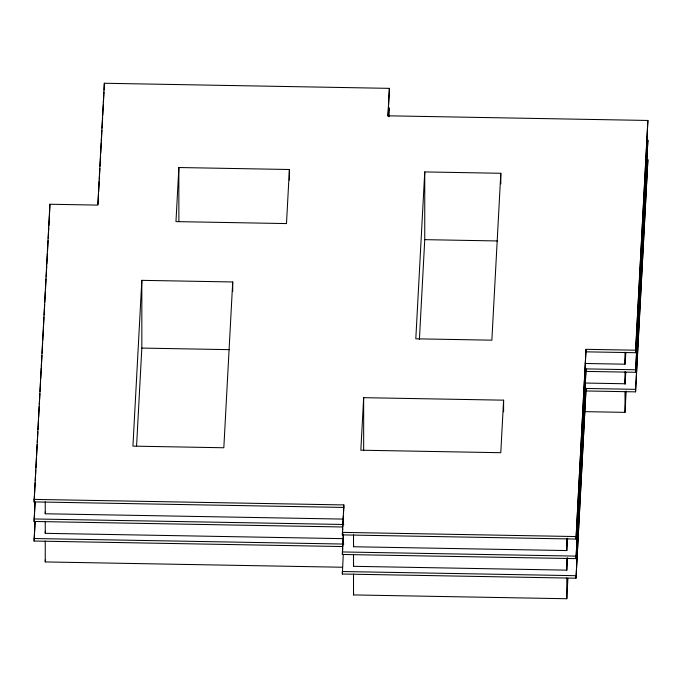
<?xml version="1.0" encoding="UTF-8"?>
<svg xmlns="http://www.w3.org/2000/svg" width="682" height="682" viewBox="0 0 682 682"><rect width="100%" height="100%" fill="white"/><g stroke="black" fill="none" stroke-linecap="round" stroke-linejoin="round"><path stroke-width="1.02" d="M34.1 499.394L343.83 504.927L343.83 507.434L34.1 501.901L49.914 204.25L97.807 205.103L104.337 83.264L389.396 88.353L388.041 116.213M34.1 501.901L34.441 495.533M34.552 493.41L35.123 482.788M35.234 480.665L35.805 470.051M35.924 467.929L36.487 457.315M36.606 455.184L37.169 444.57M37.288 442.447L37.851 431.834M37.97 429.711L38.542 419.089M38.652 416.966L39.224 406.353M39.334 404.23L39.906 393.608M40.016 391.485L40.588 380.871M40.698 378.749L41.27 368.135M41.38 366.012L41.952 355.39M42.062 353.267L42.634 342.654M42.744 340.531L43.316 329.909M43.426 327.786L43.998 317.173M44.117 315.05L44.68 304.436M44.799 302.305L45.362 291.691M45.481 289.569L46.044 278.955M46.163 276.832L46.734 266.21M46.845 264.087L47.416 253.474M47.527 251.351L48.098 240.729M48.209 238.606L48.78 227.993M48.891 225.87L49.462 215.256M49.573 213.134L49.914 204.25M342.765 526.981L34.1 521.466L35.012 501.969M34.1 521.466L34.441 515.098M34.552 512.975L35.123 502.361M342.765 546.546L34.1 541.039L35.012 521.542M34.1 541.039L34.441 534.662M34.552 532.54L35.123 521.926M343.276 519.087L45.251 513.768L45.37 511.645M343.276 538.652L45.251 533.333L45.37 531.21M342.211 567.236L45.251 561.934L45.37 559.811M97.978 204.438L98.54 193.841M98.66 191.719L99.222 181.131M99.342 179.008L99.904 168.411M100.024 166.297L100.586 155.701M100.697 153.578L101.268 142.99M101.379 140.867L101.95 130.271M102.061 128.156L102.632 117.56M102.743 115.437L103.314 104.84M103.425 102.726L103.996 92.13M104.107 90.007L104.337 83.264M141.83 280.345L132.939 446.13L223.832 447.759L232.715 281.964L141.83 280.345L141.83 348.084L136.588 445.858M178.863 167.525L175.965 221.607L286.491 223.577L289.39 169.503L178.863 167.525L178.863 221.505M389.396 88.353L387.93 115.812L647.9 120.458L635.59 350.207L586.043 349.32L576.009 539.061L342.355 534.893L343.83 504.927M342.355 534.893L342.696 528.559M342.816 526.444L343.378 515.882M343.549 512.711L343.83 507.434M586.043 371.4L635.59 372.287L647.9 140.023L635.59 369.772L586.043 368.894L576.009 558.635L342.355 554.457L343.319 533.997M342.355 554.457L342.696 548.123M342.816 546.009L343.378 535.447M586.043 390.965L635.59 391.852L647.9 159.588L635.59 389.345L586.043 388.459L576.009 578.2L342.355 574.022L343.268 554.619M567.433 538.865L566.802 550.562L353.515 546.751L353.626 544.645M567.433 558.43L566.802 570.135L353.515 566.324L353.626 564.21M363.659 397.674L360.846 450.205L500.784 452.703L503.597 400.172L363.659 397.674L363.659 450.589M567.884 578.524L566.802 598.736L353.515 594.926L353.626 592.811M389.064 116.767L389.396 107.927L389.396 110.433M424.75 171.924L415.807 338.818L491.867 340.173L500.81 173.279L424.75 171.924L424.75 239.655L419.396 339.585M567.202 545.626L567.603 538.183M567.202 565.19L567.603 557.748M576.009 539.061L586.043 349.32M576.009 558.635L586.043 368.894M576.009 578.2L586.043 388.459M585.216 363.48L625.01 364.197L625.641 352.5M625.181 363.515L625.752 352.884M585.216 383.045L625.01 383.761L625.641 372.065M625.121 384.145L625.752 372.449M585.216 411.655L625.01 412.363L626.153 391.101M586.043 351.835L635.59 352.713L647.9 120.458M424.75 239.655L497.638 240.959M141.83 348.084L229.544 349.653M34.1 518.959L343.83 524.492M342.355 532.378L576.009 536.555M34.1 538.524L343.83 544.057M342.355 551.951L576.009 556.12M576.009 575.693L342.355 571.516L342.355 574.022M635.59 350.207L635.59 352.713M635.59 369.772L635.59 372.287M635.59 389.345L635.59 391.852M625.01 352.151L625.01 364.197M625.01 371.716L625.01 383.761M625.01 391.485L625.01 412.363M566.802 538.524L566.802 550.562M566.802 558.089L566.802 570.135M566.802 577.859L566.802 598.736M503.597 400.172L503.597 411.817M500.81 173.279L500.81 183.859M353.515 534.714L353.515 546.751M353.515 554.278L353.515 566.324M353.515 574.048L353.515 594.926M289.39 169.503L289.39 180.082M232.715 281.964L232.715 291.495M45.251 501.722L45.251 513.768M45.251 521.287L45.251 533.333M45.251 541.056L45.251 561.934"/></g></svg>
